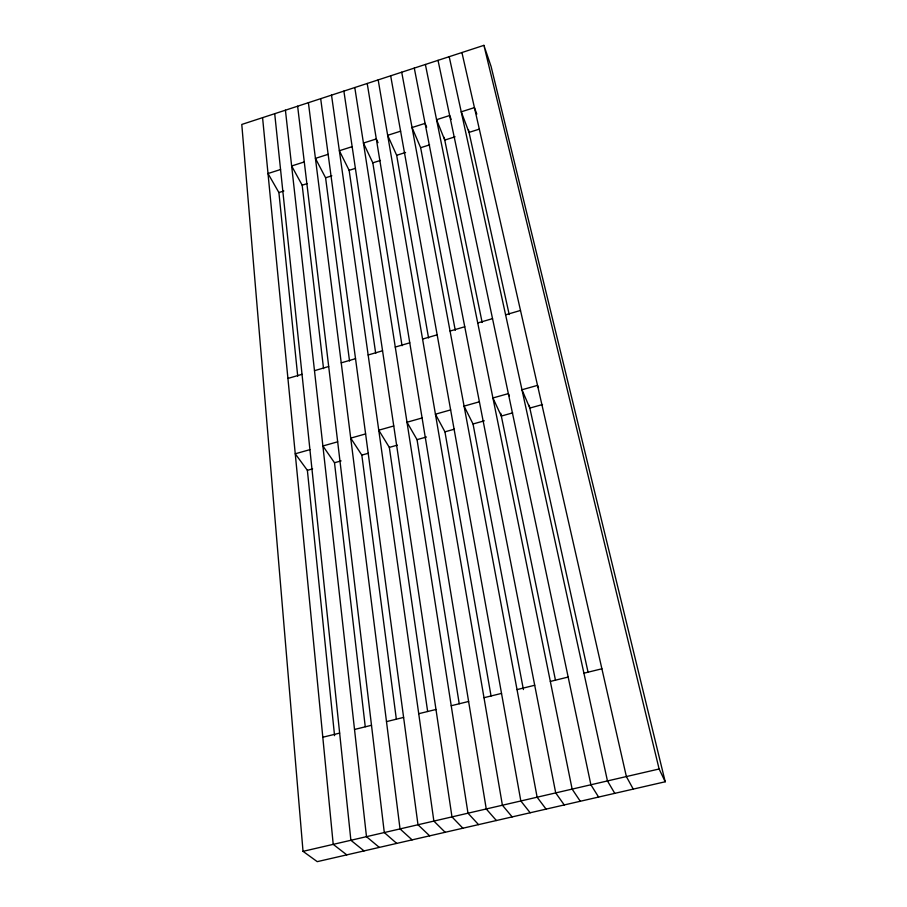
<?xml version="1.0" encoding="UTF-8"?>
<svg xmlns="http://www.w3.org/2000/svg" width="907" height="907" viewBox="0 0 907 907"><rect width="100%" height="100%" fill="white"/><g stroke="black" fill="none" stroke-linecap="round" stroke-linejoin="round"><path stroke-width="1.36" d="M483.907 45.35L241.784 124.452L303.029 851.344L317.246 861.65L665.216 781.766L491.084 66.449L483.907 45.35L659.117 768.989L665.216 781.766M280.558 169.518L268.007 173.532L278.903 192.556L297.723 376.178M304.276 161.945L291.646 165.981L302.178 185.198L323.538 368.639M328.141 154.326L315.432 158.385L325.59 177.783L349.535 361.054M352.154 146.662L339.365 150.743L349.138 170.335L375.702 353.413M400.611 131.186L387.663 135.324L396.665 155.29L428.558 337.982M278.903 192.556L283.846 190.992M302.178 185.198L307.144 183.622M325.59 177.783L331.837 175.811M349.138 170.335L355.431 168.339M402.039 345.726L372.822 162.841L380.418 160.437M396.665 155.29L405.576 152.467M455.269 330.318L420.644 147.705L429.612 144.871M455.076 136.81L444.759 140.075L436.562 119.701L449.668 115.518L451.164 119.361M479.406 129.111L469.032 132.388L461.244 111.822L474.429 107.616L476.799 114.078M287.927 378.434L302.031 374.319M314.491 370.68L328.685 366.519M341.236 362.857L355.533 358.673M368.151 354.988L382.55 350.782M395.271 347.064L409.76 342.823M422.571 339.082L437.163 334.819M450.053 331.055L464.747 326.758M477.728 322.96L492.535 318.64M505.596 314.82L520.505 310.455M309.933 449.645L295.251 453.783L307.371 470.325L334.558 735.656M337.676 441.811L322.892 445.983L334.502 462.74L365.249 726.7M365.612 433.92L350.726 438.126L361.825 455.087L396.325 719.081M393.751 425.973L378.763 430.201L389.33 447.389L427.651 711.485M422.095 417.968L406.994 422.231L417.039 439.646L459.225 703.753M450.643 409.907L435.428 414.204L444.94 431.834L491.061 696.032M479.395 401.79L464.078 406.121L473.035 423.977L523.407 689.558M307.371 470.325L312.609 468.862M334.502 462.74L341.1 460.892M361.825 455.087L368.469 453.239M389.33 447.389L397.357 445.144M417.039 439.646L426.471 437.004M444.94 431.834L454.43 429.181M473.035 423.977L484.304 420.825M512.682 412.878L501.333 416.052L492.92 397.969L508.351 393.615L509.428 396.042M542.522 404.533L529.824 408.082L521.978 389.761L537.522 385.373L538.531 387.833M322.813 737.232L339.649 733.105M354.524 729.455L371.496 725.294M386.495 721.621L403.604 717.414M418.728 713.707L435.984 709.478M451.221 705.737L468.624 701.474M483.987 697.71L501.526 693.402M517.024 689.603L534.711 685.261M550.334 681.429L568.156 677.064M583.915 673.198L601.897 668.788M303.029 851.344L659.117 768.989M346.769 854.87L333.22 844.36L262.577 117.661M364.047 850.902L350.884 840.279L274.708 113.704M379.307 847.399L366.485 836.673L285.422 110.201M396.722 843.408L384.296 832.547L297.632 106.21M412.107 839.871L400.032 828.907L308.403 102.695M429.669 835.846L417.991 824.758L320.681 98.682M445.178 832.286L433.863 821.084L331.52 95.133M462.887 828.216L451.981 816.89L343.878 91.097M478.533 824.622L467.989 813.194L354.784 87.537M496.39 820.529L486.254 808.965L367.21 83.478M512.16 816.901L502.41 805.235L378.174 79.895M530.176 812.774L520.833 800.972L390.668 75.814M546.082 809.123L537.125 797.208L401.71 72.209M564.245 804.951L555.708 792.899L414.284 68.093M580.287 801.266L572.136 789.101L425.383 64.476M598.597 797.06L590.888 784.77L438.024 60.338M614.776 793.353L607.463 780.938L449.192 56.688M633.245 789.113L626.374 776.562L461.924 52.538M372.822 162.841L363.446 143.057L376.303 138.952L378.026 142.671M420.644 147.705L412.039 127.536L425.066 123.375L426.641 127.184M468.443 129.69L509.212 314.57M529.223 405.338L588.099 672.336M444.203 137.365L482.15 322.473M500.766 413.309L555.492 680.318"/></g></svg>
